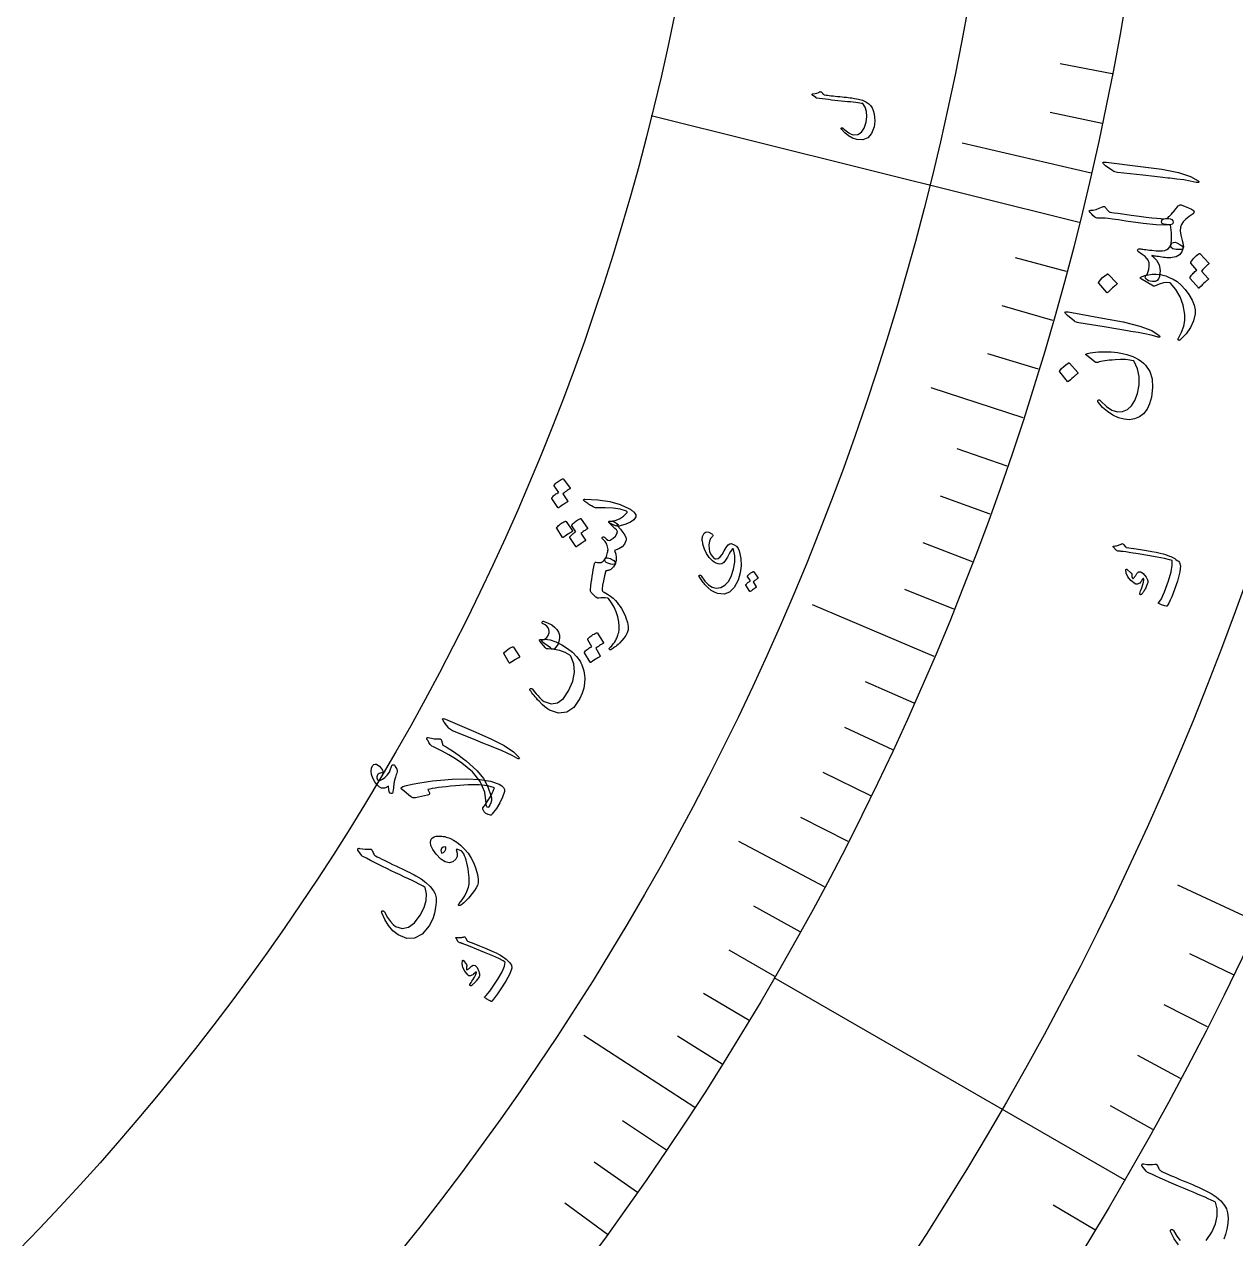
# Model space of a CAD drawing. Header units: millimetres. Extents: x -88 to 88, y -88 to 114.
# Drawn here: x 42.63 to 71.64, y -41.23 to -12.15 of the extents above; entities that cross this region are included whole.
import ezdxf

# ---------------------------------------------------------------- set-up
doc = ezdxf.new("R2010")
doc.units = ezdxf.units.MM
for name, color, linetype in [('ENGRAVE', 7, 'Continuous'), ('ENGRAVE_FINE', 8, 'Continuous'), ('TEXT', 5, 'Continuous')]:
    doc.layers.add(name, color=color, linetype=linetype)

msp = doc.modelspace()

# ---------------------------------------------------------------- linework, layer by layer
at = {"layer": 'ENGRAVE'}
for points in [[(67.8904, -16.8907), (57.6428, -14.3411)], [(68.1736, -15.7088), (65.0865, -14.9975)], [(66.5518, -21.5699), (64.3418, -20.8536)], [(64.4207, -27.2832), (61.5035, -26.0478)], [(61.7927, -32.8033), (59.7408, -31.714)], [(72.1784, -33.6573), (70.2483, -32.7573)], [(68.9703, -39.82), (60.5871, -34.98)], [(58.6846, -38.0857), (56.0272, -36.3611)]]:
    msp.add_lwpolyline(points, dxfattribs=at)
for radius in [86.24, 86.24, 83.93, 79.64, 79.64, 76.252, 69.96, 69.96, 66.264, 59.4, 59.4]:
    msp.add_circle((0, 0), radius, dxfattribs=at)
at = {"layer": 'ENGRAVE_FINE'}
for points in [[(68.6777, -13.3332), (67.4337, -13.0917)], [(68.436, -14.5229), (67.1964, -14.2598)], [(67.5866, -18.0681), (66.3624, -17.7408)], [(67.2622, -19.2406), (66.0438, -18.8921)], [(66.9172, -20.4081), (65.7051, -20.0384)], [(66.166, -22.7259), (64.9675, -22.3142)], [(65.7599, -23.8755), (64.5687, -23.4431)], [(65.3336, -25.0186), (64.1502, -24.5654)], [(64.8871, -26.1546), (63.7118, -25.6808)], [(63.9344, -28.4041), (62.7763, -27.8897)], [(63.4283, -29.517), (62.2794, -28.9823)], [(62.9026, -30.6214), (61.7632, -30.0667)], [(62.3573, -31.7169), (61.2279, -31.1424)], [(61.2089, -33.8802), (60.1002, -33.2666)], [(60.606, -34.9473), (59.5083, -34.3143)], [(71.58, -34.9119), (70.5359, -34.4027)], [(59.9842, -36.0041), (58.8977, -35.3519)], [(70.9598, -36.1558), (69.9248, -35.6284)], [(59.3437, -37.0504), (58.2688, -36.3793)], [(70.3179, -37.3887), (69.2923, -36.8434)], [(69.6547, -38.6102), (68.6388, -38.0471)], [(58.0071, -39.1098), (56.9564, -38.4014)], [(57.3114, -40.1224), (56.2733, -39.3956)], [(56.5977, -41.123), (55.5725, -40.3781)], [(68.2648, -41.0176), (67.2691, -40.4194)]]:
    msp.add_lwpolyline(points, dxfattribs=at)
at = {"layer": 'TEXT'}
for points in [[(61.5034, -13.8482), (61.4982, -13.8435), (61.495, -13.8383), (61.4936, -13.8325), (61.4941, -13.8261), (61.4966, -13.8202), (61.5011, -13.8157), (61.5075, -13.8126), (61.5159, -13.811), (61.5643, -13.8032), (61.607, -13.7929), (61.6439, -13.7799), (61.6749, -13.7644), (61.6858, -13.7602), (61.6971, -13.7609), (61.7089, -13.7664), (61.7211, -13.7767), (61.7267, -13.7829), (61.7321, -13.7887), (61.7374, -13.7943), (61.7424, -13.7996), (61.7472, -13.8045), (61.7515, -13.8091), (61.7554, -13.8134), (61.7588, -13.8173), (61.7652, -13.824), (61.7734, -13.8296), (61.7833, -13.8341), (61.795, -13.8375), (61.8291, -13.8427), (61.8663, -13.8479), (61.9067, -13.853), (61.9503, -13.8581), (61.997, -13.8633), (62.0469, -13.8686), (62.1, -13.8742), (62.1561, -13.8799), (62.2124, -13.8848), (62.2651, -13.8898), (62.3144, -13.8949), (62.3603, -13.9002), (62.4028, -13.9054), (62.4422, -13.9106), (62.4784, -13.9156), (62.5115, -13.9206), (62.6084, -13.9396), (62.6979, -13.9678), (62.78, -14.0053), (62.8547, -14.0523), (62.896, -14.091), (62.9303, -14.1444), (62.9573, -14.2123), (62.9772, -14.2949), (62.9893, -14.3823), (62.9934, -14.4628), (62.9896, -14.5364), (62.9779, -14.603), (62.917, -14.7625), (62.8276, -14.8658), (62.7099, -14.9129), (62.5643, -14.9039), (62.462, -14.8706), (62.3664, -14.819), (62.2774, -14.7492), (62.1949, -14.6612), (62.1904, -14.655), (62.1881, -14.649), (62.1881, -14.6432), (62.1903, -14.6378), (62.194, -14.6323), (62.1981, -14.6284), (62.2026, -14.6262), (62.2074, -14.6255), (62.2144, -14.6259), (62.2207, -14.6277), (62.2265, -14.6308), (62.2317, -14.6353), (62.3077, -14.6999), (62.3741, -14.7478), (62.4309, -14.779), (62.4782, -14.7934), (62.5891, -14.7855), (62.6778, -14.7326), (62.744, -14.6345), (62.7876, -14.4913), (62.8035, -14.3569), (62.7961, -14.2379), (62.7653, -14.1345), (62.7114, -14.0467), (62.6771, -14.0407), (62.637, -14.0344), (62.5909, -14.028), (62.5389, -14.0213), (62.4807, -14.0146), (62.4164, -14.0078), (62.3458, -14.001), (62.269, -13.9942), (62.1899, -13.9863), (62.1122, -13.9782), (62.0358, -13.9698), (61.9607, -13.9613), (61.887, -13.9523), (61.8146, -13.9429), (61.7436, -13.9331), (61.674, -13.9228), (61.6064, -13.9155), (61.599, -13.9135), (61.5922, -13.9108), (61.586, -13.9075), (61.5806, -13.9037)], [(68.5221, -15.5347), (68.4682, -15.4901), (68.4523, -15.4606), (68.4747, -15.446), (68.5352, -15.4463), (69.3594, -15.5533), (69.8651, -15.6195), (70.2634, -15.698), (70.5541, -15.7892), (70.7371, -15.8937), (70.7507, -15.9083), (70.7572, -15.92), (70.7565, -15.9288), (70.7487, -15.9347), (70.7377, -15.9383), (70.7242, -15.9396), (70.7082, -15.9387), (70.6896, -15.9354), (70.5469, -15.9032), (70.394, -15.8757), (70.231, -15.8528), (70.0579, -15.8345), (70.0129, -15.8288), (69.8909, -15.8148), (69.6921, -15.7924), (69.4163, -15.7615), (68.8039, -15.6972), (68.7718, -15.6916), (68.743, -15.6833), (68.7173, -15.6724), (68.6949, -15.6587)], [(68.9248, -16.6885), (69.1366, -16.7181), (69.3251, -16.7432), (69.4904, -16.7639), (69.6324, -16.7802), (69.7509, -16.7921), (69.8458, -16.7995), (69.9169, -16.8025), (69.9644, -16.8011), (70.0261, -16.7972), (70.0747, -16.805), (70.11, -16.8243), (70.132, -16.8553), (70.1403, -16.8889), (70.134, -16.9159), (70.1132, -16.9364), (70.0779, -16.9503), (69.9537, -16.9596), (69.7335, -16.9477), (69.4172, -16.9142), (69.005, -16.859), (68.8284, -16.832), (68.6871, -16.8113), (68.5813, -16.7972), (68.5108, -16.7895), (68.3512, -16.7878), (68.3234, -16.7859), (68.2989, -16.7809), (68.2779, -16.773), (68.2601, -16.7621), (68.2197, -16.723), (68.1884, -16.6927), (68.1664, -16.6709), (68.1535, -16.6578), (68.1358, -16.6331), (68.1317, -16.6152), (68.1412, -16.6039), (68.1643, -16.5994), (68.2272, -16.5962), (68.2956, -16.5812), (68.3694, -16.5543), (68.4488, -16.5154), (68.4643, -16.5085), (68.4785, -16.5073), (68.4914, -16.5116), (68.5029, -16.5217), (68.5161, -16.5365), (68.5285, -16.5504), (68.54, -16.5635), (68.5506, -16.5758), (68.5604, -16.5872), (68.5692, -16.5977), (68.5772, -16.6075), (68.5843, -16.6163), (68.5967, -16.6296), (68.6099, -16.6396), (68.6239, -16.6464), (68.6387, -16.65), (68.6719, -16.6536), (68.7307, -16.6612), (68.815, -16.6728), (68.9248, -16.6885)], [(69.8635, -16.888), (69.8696, -16.8487), (69.8867, -16.8207), (69.9151, -16.804), (69.9546, -16.7987), (69.9739, -16.7967), (69.9944, -16.7883), (70.0159, -16.7737), (70.0385, -16.7528), (70.051, -16.7392), (70.0649, -16.7243), (70.0802, -16.7079), (70.0969, -16.6902), (70.1146, -16.6709), (70.1329, -16.65), (70.1518, -16.6275), (70.1713, -16.6034), (70.2077, -16.5585), (70.2379, -16.5234), (70.2618, -16.4981), (70.2796, -16.4826), (70.2942, -16.4728), (70.3082, -16.4676), (70.3216, -16.467), (70.3343, -16.4711), (70.4293, -16.5079), (70.5101, -16.5428), (70.5765, -16.5757), (70.6287, -16.6065), (70.6348, -16.6128), (70.6383, -16.6211), (70.6391, -16.6313), (70.6373, -16.6436), (70.6331, -16.6586), (70.6284, -16.6704), (70.6231, -16.679), (70.6173, -16.6844), (70.5204, -16.7499), (70.4415, -16.8142), (70.3806, -16.8774), (70.3376, -16.9397), (70.3151, -17.0077), (70.3107, -17.0941), (70.3242, -17.1989), (70.3557, -17.3222), (70.3714, -17.382), (70.3806, -17.4327), (70.3833, -17.4744), (70.3795, -17.5071), (70.3731, -17.5217), (70.3619, -17.5325), (70.346, -17.5395), (70.3254, -17.5427), (70.212, -17.5429), (70.134, -17.5248), (70.0916, -17.4883), (70.0845, -17.4337), (70.0916, -17.3788), (70.0965, -17.3222), (70.0992, -17.2637), (70.0997, -17.2033), (70.0977, -17.1413), (70.093, -17.0778), (70.0856, -17.0127), (70.0754, -16.9462), (69.9823, -16.9441), (69.9159, -16.9337), (69.8764, -16.915), (69.8635, -16.888)], [(69.293, -17.5483), (69.3024, -17.5353), (69.3158, -17.5272), (69.3331, -17.524), (69.3545, -17.5257), (69.3692, -17.5274), (69.3896, -17.5298), (69.4157, -17.533), (69.4474, -17.537), (69.4847, -17.5418), (69.5272, -17.5472), (69.5749, -17.5533), (69.628, -17.56), (69.7296, -17.5717), (69.8156, -17.5759), (69.8861, -17.5727), (69.941, -17.5621), (69.9866, -17.5436), (70.0257, -17.516), (70.0583, -17.4794), (70.0845, -17.4337), (70.1111, -17.3915), (70.1441, -17.3689), (70.1836, -17.3658), (70.2295, -17.3822), (70.2992, -17.4205), (70.3476, -17.4535), (70.3746, -17.4813), (70.3804, -17.5038), (70.3439, -17.5976), (70.2872, -17.6674), (70.2104, -17.7132), (70.1134, -17.735), (70.0842, -17.7363), (70.0533, -17.7369), (70.0205, -17.7368), (69.986, -17.736), (69.9495, -17.7341), (69.9111, -17.7306), (69.8707, -17.7255), (69.8283, -17.7187), (69.7872, -17.7117), (69.7506, -17.7056), (69.7186, -17.7004), (69.6911, -17.6961), (69.6687, -17.6927), (69.6517, -17.6901), (69.6402, -17.6881), (69.6342, -17.6869), (69.6314, -17.6864), (69.6295, -17.6866), (69.6285, -17.6874), (69.6285, -17.6889), (69.6295, -17.6912), (69.6319, -17.6942), (69.6357, -17.6979), (69.6407, -17.7025), (69.7419, -17.7987), (69.8045, -17.911), (69.8284, -18.0393), (69.8134, -18.1836), (69.7913, -18.2409), (69.7558, -18.2806), (69.7069, -18.3028), (69.6448, -18.3075), (69.5915, -18.3), (69.548, -18.2873), (69.5141, -18.2692), (69.4899, -18.2458), (69.4752, -18.221), (69.4699, -18.1987), (69.474, -18.1789), (69.4875, -18.1615), (69.5034, -18.1475), (69.5154, -18.1347), (69.5237, -18.1232), (69.5282, -18.1128), (69.556, -18.0191), (69.5671, -17.9354), (69.5616, -17.8619), (69.5395, -17.7986), (69.5128, -17.758), (69.466, -17.7111), (69.399, -17.6578), (69.3117, -17.5981), (69.298, -17.5879), (69.2903, -17.5762), (69.2886, -17.563), (69.293, -17.5483)], [(70.5636, -17.87), (70.5605, -17.8649), (70.5595, -17.8584), (70.5606, -17.8508), (70.5637, -17.8419), (70.5841, -17.8123), (70.6053, -17.784), (70.6276, -17.7571), (70.6508, -17.7315), (70.6752, -17.7071), (70.7011, -17.6836), (70.7284, -17.6612), (70.7573, -17.6399), (70.7653, -17.6364), (70.7731, -17.6359), (70.7805, -17.6384), (70.7876, -17.6439), (70.9966, -17.8661), (70.9988, -17.8714), (70.9971, -17.8778), (70.9917, -17.8855), (70.9825, -17.8945), (70.9746, -17.9003), (70.9633, -17.9101), (70.9486, -17.9239), (70.9305, -17.9417), (70.9087, -17.9636), (70.883, -17.9899), (70.8533, -18.0205), (70.8197, -18.0553), (70.9804, -18.2313), (70.9848, -18.2387), (70.9843, -18.2466), (70.9789, -18.255), (70.9686, -18.2639), (70.9596, -18.2715), (70.946, -18.2838), (70.9277, -18.3006), (70.9047, -18.322), (70.877, -18.3484), (70.8443, -18.3801), (70.8068, -18.4172), (70.7643, -18.4596), (70.758, -18.4636), (70.7525, -18.4646), (70.7478, -18.4627), (70.7438, -18.4579), (70.5474, -18.2332), (70.5444, -18.228), (70.5434, -18.2216), (70.5445, -18.2139), (70.5477, -18.205), (70.5637, -18.1796), (70.581, -18.1553), (70.5995, -18.1322), (70.6191, -18.1103), (70.6398, -18.0895), (70.6613, -18.0698), (70.6836, -18.0512), (70.7067, -18.0336)], [(68.3584, -18.3476), (68.3554, -18.3425), (68.3545, -18.3362), (68.3556, -18.3287), (68.3588, -18.3201), (68.4012, -18.2645), (68.4483, -18.214), (68.5001, -18.1686), (68.5567, -18.1282), (68.5645, -18.1249), (68.5717, -18.1245), (68.578, -18.1268), (68.5837, -18.1319), (68.7915, -18.3495), (68.7959, -18.3567), (68.7954, -18.3644), (68.79, -18.3725), (68.7796, -18.381), (68.7707, -18.3883), (68.757, -18.4), (68.7387, -18.4161), (68.7158, -18.4366), (68.688, -18.4618), (68.6554, -18.4921), (68.6178, -18.5276), (68.5753, -18.5682), (68.5687, -18.5733), (68.5629, -18.5752), (68.558, -18.5739), (68.554, -18.5694)], [(70.3175, -19.6976), (70.3079, -19.706), (70.2986, -19.7119), (70.2896, -19.7151), (70.2808, -19.7158), (70.2741, -19.7146), (70.268, -19.7113), (70.2625, -19.706), (70.2576, -19.6986), (70.2553, -19.6917), (70.2556, -19.6838), (70.2583, -19.6748), (70.2636, -19.6647), (70.3405, -19.5199), (70.3916, -19.3772), (70.4167, -19.2367), (70.416, -19.0986), (70.3756, -18.8746), (70.3051, -18.6746), (70.2047, -18.4985), (70.0746, -18.3466), (70.0719, -18.3442), (70.0696, -18.3422), (70.0677, -18.3405), (70.0661, -18.3391), (70.0646, -18.3379), (70.0631, -18.337), (70.0616, -18.3362), (70.06, -18.3357), (69.9915, -18.329), (69.9068, -18.3404), (69.8061, -18.3698), (69.6892, -18.4172), (69.6824, -18.4183), (69.6767, -18.4183), (69.6722, -18.4173), (69.6688, -18.4153), (69.3606, -18.2328), (69.3508, -18.2191), (69.364, -18.2032), (69.4, -18.185), (69.4588, -18.1644), (69.5454, -18.1428), (69.6376, -18.1317), (69.7352, -18.1311), (69.8384, -18.141), (69.8952, -18.1525), (69.9641, -18.1746), (70.045, -18.2072), (70.1381, -18.2505), (70.2348, -18.3098), (70.33, -18.3914), (70.4237, -18.4952), (70.5158, -18.6215), (70.5926, -18.752), (70.643, -18.8727), (70.6671, -18.9835), (70.6649, -19.0841), (70.6227, -19.252), (70.5506, -19.4103), (70.4489, -19.5589), (70.3175, -19.6976)], [(67.6093, -19.1206), (67.5577, -19.0733), (67.5435, -19.0429), (67.5665, -19.0295), (67.627, -19.033), (68.4444, -19.1833), (68.9459, -19.276), (69.3395, -19.3753), (69.625, -19.4818), (69.8023, -19.5957), (69.8151, -19.611), (69.8209, -19.623), (69.8198, -19.6318), (69.8116, -19.6372), (69.8005, -19.6403), (69.7869, -19.6409), (69.771, -19.6391), (69.7527, -19.6348), (69.6118, -19.5952), (69.4606, -19.5596), (69.299, -19.5282), (69.1271, -19.5008), (69.0824, -19.4928), (68.9614, -19.4724), (68.764, -19.4396), (68.4903, -19.3941), (67.8821, -19.2977), (67.8504, -19.2904), (67.822, -19.2806), (67.7969, -19.2683), (67.7752, -19.2536)], [(68.0858, -20.0281), (68.1483, -20.0174), (68.2131, -20.0082), (68.2801, -20.0004), (68.3492, -19.994), (68.4209, -19.9897), (68.4953, -19.9879), (68.5726, -19.9886), (68.6525, -19.9918), (68.7315, -19.9974), (68.8088, -20.0066), (68.8844, -20.0191), (68.9583, -20.0351), (69.0308, -20.0546), (69.102, -20.0777), (69.172, -20.1045), (69.2407, -20.1348), (69.3111, -20.1725), (69.3741, -20.2142), (69.4298, -20.2601), (69.4781, -20.3101), (69.577, -20.4613), (69.6339, -20.6392), (69.6485, -20.8437), (69.6207, -21.0746), (69.5763, -21.2344), (69.513, -21.3669), (69.4309, -21.472), (69.3301, -21.5497), (69.2169, -21.5964), (69.0957, -21.6149), (68.9664, -21.6054), (68.829, -21.5679), (68.6909, -21.5045), (68.5648, -21.4223), (68.4507, -21.3216), (68.3485, -21.2024), (68.3379, -21.1852), (68.3336, -21.1705), (68.3357, -21.1582), (68.3441, -21.1482), (68.3574, -21.1407), (68.3725, -21.1421), (68.3892, -21.1523), (68.4076, -21.1714), (68.5428, -21.3006), (68.6747, -21.385), (68.8033, -21.4241), (68.9289, -21.4179), (69.0426, -21.3704), (69.1402, -21.2834), (69.2214, -21.1569), (69.286, -20.9911), (69.3279, -20.7797), (69.3289, -20.5806), (69.2891, -20.3943), (69.2086, -20.2207), (69.2052, -20.2166), (69.1995, -20.2128), (69.1915, -20.2091), (69.1813, -20.2057), (69.0987, -20.1866), (68.999, -20.1762), (68.8823, -20.1743), (68.7486, -20.181), (68.6805, -20.1869), (68.6169, -20.1931), (68.5578, -20.1998), (68.5032, -20.2069), (68.4533, -20.2147), (68.4081, -20.2234), (68.3677, -20.2331), (68.3321, -20.2437), (68.3138, -20.2483), (68.2979, -20.2493), (68.2843, -20.2466), (68.2732, -20.2402), (68.0619, -20.0733), (68.0506, -20.0601), (68.0508, -20.0483), (68.0625, -20.0376), (68.0858, -20.0281)], [(67.4243, -20.472), (67.4214, -20.4668), (67.4207, -20.4605), (67.422, -20.4531), (67.4255, -20.4447), (67.4696, -20.3908), (67.5182, -20.3421), (67.5715, -20.2986), (67.6292, -20.2604), (67.6372, -20.2573), (67.6443, -20.2571), (67.6506, -20.2596), (67.6561, -20.2649), (67.8569, -20.4885), (67.8611, -20.4958), (67.8603, -20.5034), (67.8547, -20.5113), (67.8441, -20.5194), (67.8349, -20.5264), (67.8209, -20.5376), (67.8021, -20.553), (67.7785, -20.5726), (67.75, -20.5968), (67.7164, -20.6259), (67.6778, -20.6599), (67.6341, -20.6989), (67.6273, -20.7038), (67.6215, -20.7055), (67.6166, -20.704), (67.6127, -20.6993)], [(55.322, -23.1979), (55.32, -23.1931), (55.3199, -23.1875), (55.3217, -23.1812), (55.3255, -23.1741), (55.3467, -23.152), (55.3686, -23.1311), (55.3911, -23.1114), (55.4143, -23.093), (55.4384, -23.0758), (55.4637, -23.0596), (55.4902, -23.0445), (55.5178, -23.0305), (55.5252, -23.0286), (55.532, -23.0293), (55.5382, -23.0324), (55.5437, -23.0381), (55.699, -23.2545), (55.7003, -23.2591), (55.6981, -23.2644), (55.6924, -23.2701), (55.6833, -23.2764), (55.6758, -23.2802), (55.6648, -23.2869), (55.6504, -23.2965), (55.6325, -23.3091), (55.611, -23.3246), (55.5855, -23.3432), (55.5561, -23.3649), (55.5227, -23.3897), (55.6415, -23.5604), (55.6445, -23.5672), (55.6431, -23.5738), (55.6374, -23.5801), (55.6273, -23.5862), (55.6186, -23.5915), (55.6053, -23.5999), (55.5874, -23.6116), (55.5649, -23.6265), (55.5376, -23.6449), (55.5055, -23.6671), (55.4684, -23.6932), (55.4264, -23.7232), (55.4205, -23.7256), (55.4156, -23.7257), (55.4117, -23.7234), (55.4088, -23.7188), (55.2648, -23.502), (55.2628, -23.4972), (55.2627, -23.4917), (55.2646, -23.4853), (55.2684, -23.4783), (55.2854, -23.459), (55.3033, -23.4409), (55.3221, -23.424), (55.3418, -23.4082), (55.3622, -23.3936), (55.3833, -23.3799), (55.4049, -23.3673), (55.427, -23.3557)], [(56.0502, -23.5192), (56.3645, -23.5303), (56.6478, -23.5716), (56.9, -23.6438), (57.121, -23.7475), (57.1356, -23.7557), (57.1504, -23.765), (57.1654, -23.7754), (57.1805, -23.7868), (57.1955, -23.799), (57.2101, -23.8117), (57.2243, -23.8249), (57.2381, -23.8384), (57.2606, -23.8657), (57.2738, -23.8924), (57.2774, -23.9184), (57.2717, -23.9437), (57.226, -24.0103), (57.1481, -24.0687), (57.0381, -24.1186), (56.896, -24.1599), (56.875, -24.1644), (56.8501, -24.1649), (56.8214, -24.1612), (56.7886, -24.1533), (56.7731, -24.1482), (56.7578, -24.1431), (56.7427, -24.1378), (56.7279, -24.1324), (56.7134, -24.1267), (56.6993, -24.1206), (56.6856, -24.1141), (56.6723, -24.1071), (56.6499, -24.0931), (56.6352, -24.08), (56.6283, -24.0677), (56.6291, -24.0563), (56.6332, -24.0514), (56.6409, -24.0476), (56.6522, -24.0449), (56.667, -24.0433), (56.7777, -24.029), (56.8814, -23.9896), (56.9783, -23.9253), (57.068, -23.8358), (57.0704, -23.8282), (57.0677, -23.821), (57.0601, -23.8142), (57.0475, -23.8077), (56.903, -23.7616), (56.7337, -23.7333), (56.5397, -23.7226), (56.3209, -23.7291), (56.3056, -23.7261), (56.2824, -23.7169), (56.2512, -23.7016), (56.2122, -23.6801), (56.1899, -23.667), (56.1674, -23.6529), (56.1448, -23.6376), (56.1221, -23.6213), (56.0994, -23.6045), (56.0769, -23.5875), (56.0547, -23.5705), (56.0327, -23.5534), (56.0275, -23.5488), (56.0246, -23.5436), (56.0241, -23.5378), (56.0258, -23.5313), (56.029, -23.5265), (56.0342, -23.5228), (56.0412, -23.5204), (56.0502, -23.5192)], [(55.3789, -24.2157), (55.377, -24.2109), (55.377, -24.2053), (55.379, -24.199), (55.3829, -24.1919), (55.4045, -24.1699), (55.4267, -24.1491), (55.4496, -24.1296), (55.4732, -24.1114), (55.4977, -24.0944), (55.5233, -24.0784), (55.55, -24.0635), (55.5779, -24.0497), (55.5869, -24.0472), (55.5944, -24.0473), (55.6004, -24.0499), (55.6049, -24.055), (55.7565, -24.2747), (55.7582, -24.2811), (55.7559, -24.2873), (55.7495, -24.2934), (55.7392, -24.2993), (55.7305, -24.3045), (55.717, -24.313), (55.699, -24.3245), (55.6762, -24.3393), (55.6487, -24.3576), (55.6163, -24.3797), (55.5788, -24.4057), (55.5364, -24.4354), (55.53, -24.439), (55.5247, -24.4399), (55.5206, -24.4381), (55.5177, -24.4336)], [(55.744, -24.1537), (55.7421, -24.1488), (55.7421, -24.1432), (55.744, -24.1369), (55.7479, -24.1297), (55.7695, -24.1075), (55.7918, -24.0865), (55.8147, -24.0668), (55.8382, -24.0484), (55.8627, -24.0312), (55.8883, -24.015), (55.915, -23.9999), (55.9429, -23.9859), (55.9504, -23.9841), (55.9572, -23.9848), (55.9633, -23.9881), (55.9687, -23.9938), (56.1208, -24.2137), (56.122, -24.2184), (56.1197, -24.2237), (56.114, -24.2295), (56.1047, -24.2358), (56.0985, -24.2398), (56.0888, -24.2462), (56.0757, -24.255), (56.0592, -24.2661), (56.0393, -24.2795), (56.0164, -24.2955), (55.9903, -24.3139), (55.9611, -24.3348), (56.0727, -24.4965), (56.0744, -24.5029), (56.0721, -24.5091), (56.0657, -24.5153), (56.0554, -24.5212), (56.0466, -24.5265), (56.0331, -24.535), (56.015, -24.5466), (55.9922, -24.5615), (55.9646, -24.5799), (55.932, -24.6022), (55.8944, -24.6283), (55.8519, -24.6583), (55.846, -24.6607), (55.841, -24.6607), (55.8372, -24.6584), (55.8344, -24.6538), (55.6962, -24.4349), (55.6943, -24.43), (55.6943, -24.4244), (55.6963, -24.418), (55.7002, -24.4109), (55.7155, -24.3952), (55.7313, -24.3799), (55.7475, -24.3649), (55.7641, -24.3504), (55.7813, -24.3365), (55.7991, -24.3234), (55.8175, -24.3112), (55.8365, -24.2999)], [(56.6431, -24.0461), (56.6844, -24.0442), (56.7277, -24.0528), (56.773, -24.072), (56.8203, -24.1018), (56.8382, -24.1157), (56.8474, -24.1255), (56.8479, -24.1312), (56.8395, -24.1327), (56.8256, -24.1331), (56.8187, -24.136), (56.8188, -24.1416), (56.8258, -24.1496), (56.9046, -24.2381), (56.9652, -24.3149), (57.0077, -24.38), (57.0321, -24.4333), (57.0389, -24.4548), (57.0422, -24.4761), (57.0419, -24.497), (57.0381, -24.5177), (57.0018, -24.594), (56.9442, -24.6582), (56.8654, -24.7102), (56.7654, -24.7499), (56.794, -24.8319), (56.8063, -24.9112), (56.8021, -24.988), (56.7814, -25.0621), (56.7633, -25.0769), (56.7271, -25.08), (56.6728, -25.0714), (56.6005, -25.0511), (56.5604, -25.0327), (56.5363, -25.0103), (56.5281, -24.984), (56.536, -24.9538), (56.5533, -24.9199), (56.5681, -24.8873), (56.5806, -24.8559), (56.5907, -24.8257), (56.5986, -24.7969), (56.6042, -24.7699), (56.6077, -24.7446), (56.6089, -24.7209), (56.5998, -24.6561), (56.5764, -24.5942), (56.5387, -24.535), (56.4867, -24.4788), (56.4719, -24.4634), (56.4651, -24.4499), (56.4665, -24.4383), (56.476, -24.4286), (56.4901, -24.4217), (56.5043, -24.4214), (56.5185, -24.4275), (56.5327, -24.4401), (56.572, -24.4759), (56.6067, -24.4982), (56.6365, -24.507), (56.6616, -24.5024), (56.7347, -24.4553), (56.7879, -24.4053), (56.8212, -24.3523), (56.8345, -24.2965), (56.8336, -24.2925), (56.8313, -24.287), (56.8276, -24.2801), (56.8224, -24.2718), (56.8078, -24.2552), (56.7715, -24.2183), (56.7134, -24.1613), (56.6335, -24.0841), (56.6304, -24.0804), (56.6283, -24.0754), (56.627, -24.0692), (56.6268, -24.0618), (56.6285, -24.0563), (56.6318, -24.0518), (56.6367, -24.0484), (56.6431, -24.0461)], [(59.1068, -24.411), (59.0625, -24.4621), (59.0342, -24.5278), (59.0221, -24.6083), (59.0261, -24.7036), (59.0404, -24.7691), (59.065, -24.8291), (59.1, -24.8836), (59.1455, -24.9325), (59.1556, -24.9397), (59.1672, -24.9449), (59.1802, -24.9479), (59.1946, -24.9489), (59.246, -24.9363), (59.2961, -24.8998), (59.3448, -24.8395), (59.3921, -24.7553), (59.4378, -24.6717), (59.481, -24.6152), (59.5218, -24.5857), (59.5603, -24.5832), (59.628, -24.6091), (59.6823, -24.6471), (59.7229, -24.697), (59.7499, -24.759), (59.7859, -24.9356), (59.793, -25.1112), (59.7714, -25.2856), (59.7209, -25.4588), (59.6316, -25.6333), (59.5204, -25.7445), (59.3875, -25.7924), (59.2332, -25.7773), (59.1579, -25.7475), (59.0819, -25.7016), (59.0054, -25.6398), (58.9281, -25.562), (58.9077, -25.5378), (58.8884, -25.5137), (58.8702, -25.4896), (58.853, -25.4655), (58.8367, -25.4414), (58.8214, -25.417), (58.8071, -25.3924), (58.7936, -25.3675), (58.7889, -25.3552), (58.7888, -25.346), (58.7934, -25.3398), (58.8025, -25.3368), (58.8122, -25.337), (58.8207, -25.3397), (58.8282, -25.345), (58.8346, -25.3527), (58.9231, -25.4799), (59.0128, -25.5716), (59.1038, -25.6276), (59.1963, -25.6478), (59.3094, -25.6328), (59.407, -25.5809), (59.489, -25.492), (59.5551, -25.3663), (59.6128, -25.1937), (59.6422, -25.0288), (59.6434, -24.8719), (59.6164, -24.7231), (59.6129, -24.7134), (59.6075, -24.7081), (59.6004, -24.7072), (59.5914, -24.7106), (59.5692, -24.7305), (59.5413, -24.7693), (59.5075, -24.827), (59.4679, -24.9037), (59.4242, -24.9803), (59.3798, -25.034), (59.3347, -25.0649), (59.2889, -25.073), (59.2421, -25.0659), (59.1966, -25.0502), (59.1523, -25.0258), (59.1092, -24.9927), (59.0314, -24.9117), (58.9677, -24.8183), (58.918, -24.7124), (58.8823, -24.5942), (58.8749, -24.5636), (58.8694, -24.5347), (58.866, -24.5075), (58.8645, -24.4819), (58.8649, -24.458), (58.867, -24.4359), (58.8707, -24.4155), (58.8761, -24.3969), (58.9114, -24.3301), (58.9597, -24.3001), (59.021, -24.3069), (59.0952, -24.3506), (59.113, -24.3678), (59.1208, -24.3836), (59.1188, -24.398), (59.1068, -24.411)], [(68.7293, -24.6418), (68.7554, -24.6383), (68.7806, -24.6339), (68.8048, -24.6286), (68.828, -24.6223), (68.8503, -24.615), (68.8716, -24.6065), (68.8921, -24.5969), (68.9118, -24.586), (68.9218, -24.5827), (68.9316, -24.584), (68.9413, -24.5897), (68.9509, -24.6), (68.9996, -24.6585), (69.005, -24.6645), (69.0098, -24.6691), (69.0138, -24.6722), (69.0173, -24.674), (69.1961, -24.7002), (69.3574, -24.7249), (69.5011, -24.748), (69.6271, -24.7697), (69.7354, -24.79), (69.8257, -24.8091), (69.898, -24.827), (69.9523, -24.8437), (70.0532, -24.8795), (70.0846, -24.8927), (70.1155, -24.9074), (70.146, -24.9238), (70.1761, -24.9417), (70.2057, -24.9614), (70.2348, -24.983), (70.2634, -25.0064), (70.2914, -25.0317), (70.318, -25.1113), (70.3019, -25.2604), (70.2426, -25.4788), (70.1396, -25.7661), (70.1036, -25.8545), (70.0679, -25.9353), (70.0326, -26.0086), (69.9976, -26.0744), (69.9926, -26.0797), (69.9869, -26.0827), (69.9807, -26.0835), (69.9738, -26.0819), (69.9418, -26.0721), (69.9127, -26.063), (69.8865, -26.0545), (69.8634, -26.0466), (69.8429, -26.0394), (69.8249, -26.0326), (69.8093, -26.0262), (69.7961, -26.0204), (69.7889, -26.0167), (69.7857, -26.0124), (69.7865, -26.0076), (69.7913, -26.0022), (69.8236, -25.9596), (69.8572, -25.9017), (69.892, -25.8284), (69.9281, -25.7398), (70.0261, -25.4715), (70.0894, -25.2569), (70.1186, -25.0961), (70.1139, -24.9893), (70.0512, -24.9671), (69.9328, -24.9393), (69.7586, -24.9057), (69.5289, -24.8662), (69.2983, -24.8281), (69.1237, -24.7998), (69.005, -24.7814), (68.9423, -24.7731), (68.9249, -24.7713), (68.9087, -24.7696), (68.8936, -24.768), (68.8796, -24.7666), (68.8669, -24.7653), (68.8555, -24.7642), (68.8455, -24.7633), (68.8369, -24.7626), (68.8185, -24.76), (68.802, -24.7547), (68.7874, -24.7465), (68.7746, -24.7356), (68.7102, -24.6691), (68.7061, -24.6641), (68.7038, -24.6594), (68.7035, -24.6552), (68.705, -24.6513), (68.7094, -24.6475), (68.7149, -24.6446), (68.7216, -24.6427), (68.7293, -24.6418)], [(56.7839, -25.0566), (56.7629, -25.0989), (56.7402, -25.1351), (56.7157, -25.1651), (56.6894, -25.189), (56.676, -25.199), (56.6616, -25.2075), (56.6462, -25.2145), (56.6299, -25.2201), (56.6127, -25.2247), (56.595, -25.2288), (56.5766, -25.2324), (56.5577, -25.2356), (56.5235, -25.3576), (56.4975, -25.4718), (56.4796, -25.5783), (56.47, -25.677), (56.4718, -25.6995), (56.4797, -25.7186), (56.4937, -25.7343), (56.5137, -25.7465), (56.5975, -25.793), (56.6711, -25.8414), (56.7343, -25.8918), (56.7872, -25.9442), (56.8262, -25.99), (56.8632, -26.0377), (56.8981, -26.0871), (56.931, -26.1384), (56.9616, -26.1914), (56.9897, -26.2461), (57.0154, -26.3024), (57.0387, -26.3604), (57.0734, -26.4686), (57.0895, -26.5645), (57.0869, -26.6481), (57.0657, -26.7193), (57.0323, -26.7814), (56.9902, -26.8433), (56.9396, -26.9048), (56.8803, -26.966), (56.8489, -26.9947), (56.8193, -27.0206), (56.7918, -27.0435), (56.7662, -27.0636), (56.7427, -27.0811), (56.7214, -27.0962), (56.7022, -27.109), (56.6851, -27.1194), (56.6723, -27.1245), (56.6607, -27.1255), (56.6502, -27.1223), (56.6409, -27.1151), (56.6349, -27.1055), (56.6347, -27.0953), (56.6401, -27.0844), (56.6512, -27.0728), (56.6958, -27.0282), (56.733, -26.9862), (56.7625, -26.947), (56.7846, -26.9105), (56.795, -26.8911), (56.8053, -26.8702), (56.8155, -26.8477), (56.8256, -26.8238), (56.8356, -26.7983), (56.8454, -26.7712), (56.8551, -26.7427), (56.8648, -26.7126), (56.8767, -26.6451), (56.8768, -26.5604), (56.8651, -26.4585), (56.8415, -26.3395), (56.8052, -26.2164), (56.7558, -26.1021), (56.6931, -25.9966), (56.6174, -25.8998), (56.6142, -25.8959), (56.6105, -25.8933), (56.6061, -25.8922), (56.6011, -25.8924), (56.5412, -25.8836), (56.4851, -25.8807), (56.433, -25.8837), (56.3846, -25.8925), (56.3576, -25.8888), (56.319, -25.864), (56.2687, -25.8182), (56.2067, -25.7515), (56.196, -25.7353), (56.1892, -25.7179), (56.1862, -25.6995), (56.187, -25.6799), (56.1971, -25.5979), (56.2077, -25.5175), (56.2187, -25.4386), (56.2302, -25.3611), (56.2425, -25.2849), (56.2558, -25.2097), (56.2703, -25.1354), (56.2859, -25.062), (56.2913, -25.0452), (56.3, -25.034), (56.3119, -25.0282), (56.3271, -25.028), (56.3581, -25.0353), (56.3876, -25.0386), (56.4156, -25.0379), (56.4421, -25.0333), (56.4664, -25.0226), (56.4906, -25.0049), (56.5146, -24.9801), (56.5384, -24.9483), (56.5535, -24.934), (56.5735, -24.9261), (56.5984, -24.9244), (56.6284, -24.929), (56.66, -24.9384), (56.6902, -24.9513), (56.7188, -24.9676), (56.746, -24.9873), (56.7671, -25.0073), (56.7805, -25.0255), (56.786, -25.0419), (56.7839, -25.0566)], [(59.9488, -25.3696), (59.9475, -25.3663), (59.9475, -25.3625), (59.9488, -25.3581), (59.9514, -25.3532), (59.9659, -25.3378), (59.9808, -25.3232), (59.9962, -25.3095), (60.0119, -25.2967), (60.0283, -25.2846), (60.0455, -25.2733), (60.0634, -25.2627), (60.0821, -25.2528), (60.0871, -25.2515), (60.0917, -25.2519), (60.0958, -25.2541), (60.0994, -25.2579), (60.2009, -25.406), (60.2017, -25.4092), (60.2002, -25.4128), (60.1963, -25.4168), (60.1902, -25.4212), (60.1851, -25.4238), (60.1776, -25.4285), (60.1678, -25.4352), (60.1557, -25.444), (60.1411, -25.4548), (60.1238, -25.4678), (60.1038, -25.483), (60.0812, -25.5003), (60.159, -25.6169), (60.1609, -25.6216), (60.1599, -25.6261), (60.156, -25.6305), (60.1492, -25.6347), (60.1433, -25.6384), (60.1343, -25.6443), (60.1222, -25.6525), (60.1069, -25.6629), (60.0885, -25.6758), (60.0667, -25.6914), (60.0416, -25.7097), (60.0131, -25.7306), (60.0091, -25.7324), (60.0059, -25.7325), (60.0033, -25.731), (60.0014, -25.7278), (59.9069, -25.5797), (59.9057, -25.5764), (59.9057, -25.5726), (59.907, -25.5682), (59.9096, -25.5633), (59.9212, -25.5499), (59.9334, -25.5373), (59.9462, -25.5255), (59.9596, -25.5144), (59.9735, -25.5042), (59.9878, -25.4946), (60.0024, -25.4857), (60.0174, -25.4776)], [(69.0095, -25.2036), (69.0114, -25.2), (69.0141, -25.1973), (69.0177, -25.1954), (69.0222, -25.1945), (69.0256, -25.1949), (69.0292, -25.1959), (69.0328, -25.1975), (69.0365, -25.1997), (69.1297, -25.2821), (69.1389, -25.2914), (69.1453, -25.2999), (69.1492, -25.3078), (69.1503, -25.315), (69.1483, -25.3432), (69.1499, -25.3685), (69.1553, -25.3908), (69.1643, -25.4101), (69.1707, -25.4157), (69.1801, -25.4148), (69.1924, -25.4075), (69.2076, -25.3937), (69.2157, -25.3838), (69.2238, -25.3734), (69.2317, -25.3625), (69.2395, -25.3511), (69.2472, -25.3392), (69.2549, -25.3265), (69.2626, -25.313), (69.2702, -25.2989), (69.3108, -25.2551), (69.3614, -25.2547), (69.422, -25.2979), (69.4925, -25.3847), (69.5112, -25.4167), (69.5242, -25.4461), (69.5314, -25.4728), (69.533, -25.4969), (69.5294, -25.5213), (69.5197, -25.5535), (69.5041, -25.5933), (69.4824, -25.6407), (69.4707, -25.6647), (69.4588, -25.6872), (69.4466, -25.708), (69.434, -25.7273), (69.4216, -25.7452), (69.4096, -25.7618), (69.3981, -25.7771), (69.387, -25.7912), (69.3779, -25.799), (69.369, -25.8036), (69.3604, -25.8052), (69.352, -25.8037), (69.3444, -25.7994), (69.3401, -25.7935), (69.339, -25.7858), (69.3412, -25.7765), (69.3498, -25.7473), (69.3601, -25.7145), (69.3721, -25.6778), (69.3857, -25.6375), (69.411, -25.5622), (69.4279, -25.5024), (69.4365, -25.458), (69.4367, -25.4291), (69.4355, -25.4249), (69.4329, -25.422), (69.4291, -25.4202), (69.4239, -25.4198), (69.4202, -25.4205), (69.4163, -25.4228), (69.4121, -25.4268), (69.4076, -25.4324), (69.3715, -25.4863), (69.3553, -25.5084), (69.3382, -25.5261), (69.3205, -25.5396), (69.302, -25.5487), (69.282, -25.5548), (69.2632, -25.5558), (69.2458, -25.5518), (69.2296, -25.5428), (69.1274, -25.463), (69.0567, -25.3798), (69.0174, -25.2934), (69.0095, -25.2036)], [(55.0341, -26.4607), (55.0424, -26.4487), (55.0531, -26.4419), (55.0662, -26.4404), (55.0817, -26.4442), (55.1781, -26.4837), (55.2607, -26.5293), (55.3296, -26.5812), (55.3848, -26.6393), (55.4239, -26.7032), (55.4447, -26.7724), (55.4472, -26.8469), (55.4313, -26.9267), (55.413, -26.9792), (55.3889, -27.0256), (55.3591, -27.0659), (55.3235, -27.1), (55.3051, -27.1089), (55.2829, -27.1084), (55.257, -27.0986), (55.2274, -27.0795), (55.0436, -26.9397), (55.0297, -26.929), (55.0204, -26.9193), (55.0155, -26.9105), (55.0152, -26.9027), (55.0189, -26.8961), (55.0261, -26.8907), (55.0368, -26.8866), (55.051, -26.8839), (55.0836, -26.8748), (55.1136, -26.8574), (55.141, -26.8318), (55.1658, -26.7978), (55.185, -26.7592), (55.1954, -26.7197), (55.1972, -26.6792), (55.1902, -26.638), (55.1729, -26.5968), (55.1447, -26.5608), (55.1058, -26.5299), (55.0562, -26.5042), (55.0417, -26.4952), (55.0332, -26.4849), (55.0307, -26.4735), (55.0341, -26.4607)], [(56.1236, -26.8842), (56.1218, -26.8792), (56.1221, -26.8734), (56.1244, -26.867), (56.1286, -26.8599), (56.1513, -26.8378), (56.1747, -26.8171), (56.1986, -26.7977), (56.2231, -26.7796), (56.2484, -26.7627), (56.2749, -26.747), (56.3024, -26.7324), (56.3311, -26.719), (56.3387, -26.7173), (56.3455, -26.7182), (56.3514, -26.7217), (56.3566, -26.7277), (56.4988, -26.9563), (56.4997, -26.9612), (56.4972, -26.9665), (56.4912, -26.9722), (56.4816, -26.9783), (56.4738, -26.982), (56.4623, -26.9885), (56.4472, -26.9978), (56.4285, -27.0101), (56.4058, -27.0253), (56.379, -27.0435), (56.348, -27.0647), (56.3129, -27.089), (56.4212, -27.2692), (56.4238, -27.2763), (56.422, -27.283), (56.4158, -27.2894), (56.4053, -27.2952), (56.3963, -27.3003), (56.3823, -27.3085), (56.3636, -27.3199), (56.34, -27.3344), (56.3114, -27.3523), (56.2776, -27.3741), (56.2387, -27.3996), (56.1946, -27.4289), (56.1885, -27.4312), (56.1836, -27.4311), (56.1798, -27.4286), (56.1772, -27.4237), (56.0464, -27.1953), (56.0447, -27.1903), (56.045, -27.1845), (56.0473, -27.1781), (56.0515, -27.171), (56.0699, -27.1518), (56.089, -27.1338), (56.109, -27.117), (56.1298, -27.1015), (56.1514, -27.0872), (56.1734, -27.0739), (56.1959, -27.0617), (56.2189, -27.0505)], [(55.5001, -27.0033), (55.6376, -27.0903), (55.7564, -27.1849), (55.8565, -27.2873), (55.9378, -27.3976), (55.9614, -27.4395), (55.9823, -27.4837), (56.0006, -27.5303), (56.0163, -27.5792), (56.0293, -27.6306), (56.0395, -27.6847), (56.0468, -27.7415), (56.0514, -27.8009), (56.0489, -27.9227), (56.0289, -28.0448), (55.9915, -28.1672), (55.9365, -28.2898), (55.7904, -28.5032), (55.6201, -28.6214), (55.4262, -28.6447), (55.2089, -28.5733), (55.1574, -28.5411), (55.0981, -28.494), (55.031, -28.4318), (54.9561, -28.3548), (54.9235, -28.3194), (54.8927, -28.285), (54.8638, -28.2516), (54.8366, -28.2191), (54.8111, -28.1875), (54.787, -28.1567), (54.7644, -28.1266), (54.7433, -28.0973), (54.7388, -28.0891), (54.7368, -28.0806), (54.7376, -28.0718), (54.741, -28.0627), (54.7451, -28.0568), (54.7505, -28.0524), (54.7572, -28.0496), (54.7652, -28.0482), (54.7727, -28.0483), (54.7805, -28.051), (54.7886, -28.0564), (54.797, -28.0645), (54.844, -28.1234), (54.8875, -28.1764), (54.9275, -28.2234), (54.9641, -28.2645), (54.9975, -28.2994), (55.0283, -28.3279), (55.0562, -28.3498), (55.0815, -28.3654), (55.248, -28.4192), (55.4006, -28.3948), (55.5391, -28.2921), (55.663, -28.1108), (55.7628, -27.8776), (55.8054, -27.6612), (55.7909, -27.4622), (55.7196, -27.2807), (55.7153, -27.2738), (55.7092, -27.2664), (55.7012, -27.2585), (55.6914, -27.2501), (55.5815, -27.1882), (55.4582, -27.1435), (55.3215, -27.1159), (55.1716, -27.1052), (55.1548, -27.1046), (55.1392, -27.1001), (55.1247, -27.0915), (55.1114, -27.079), (54.9794, -26.9149), (54.97, -26.9019), (54.9675, -26.8918), (54.9718, -26.8846), (54.983, -26.8804), (55.0965, -26.872), (55.2206, -26.8897), (55.3551, -26.9334), (55.5001, -27.0033)], [(54.1141, -27.2103), (54.1125, -27.2053), (54.1128, -27.1997), (54.1151, -27.1935), (54.1194, -27.1866), (54.1659, -27.1462), (54.2156, -27.1109), (54.2685, -27.0809), (54.3246, -27.0561), (54.332, -27.0546), (54.3382, -27.0555), (54.3433, -27.0586), (54.3473, -27.0641), (54.488, -27.2892), (54.4906, -27.2963), (54.4888, -27.3028), (54.4826, -27.3088), (54.4722, -27.3143), (54.4631, -27.319), (54.4492, -27.3267), (54.4306, -27.3374), (54.407, -27.351), (54.3786, -27.3678), (54.3449, -27.3882), (54.3061, -27.4122), (54.2622, -27.4397), (54.2555, -27.4429), (54.2502, -27.4436), (54.2462, -27.4415), (54.2435, -27.4369)], [(52.6844, -28.8562), (52.6494, -28.8053), (52.6431, -28.7764), (52.6656, -28.7694), (52.7169, -28.7844), (53.3903, -29.0749), (53.8033, -29.2535), (54.1223, -29.4165), (54.3468, -29.5644), (54.4768, -29.6973), (54.4847, -29.713), (54.4874, -29.7245), (54.4847, -29.7318), (54.4766, -29.7349), (54.4664, -29.7354), (54.4546, -29.7332), (54.4413, -29.7285), (54.4264, -29.7212), (54.3131, -29.6593), (54.19, -29.599), (54.0573, -29.5401), (53.9148, -29.4826), (53.878, -29.4669), (53.7779, -29.4255), (53.6146, -29.3583), (53.3882, -29.2652), (52.8841, -29.0623), (52.8583, -29.0497), (52.8358, -29.0357), (52.8167, -29.0202), (52.801, -29.0032)], [(53.8064, -30.613), (53.8173, -30.6734), (53.8166, -30.732), (53.8045, -30.7888), (53.7809, -30.8439), (53.7623, -30.8726), (53.7453, -30.891), (53.7299, -30.8991), (53.7162, -30.8968), (53.7039, -30.8845), (53.6954, -30.8641), (53.6908, -30.8355), (53.69, -30.7987), (53.6568, -30.5305), (53.5484, -30.281), (53.3651, -30.0504), (53.1075, -29.8384), (52.9546, -29.7367), (52.7983, -29.642), (52.6384, -29.5541), (52.4752, -29.4731), (52.4279, -29.4497), (52.3916, -29.4287), (52.3663, -29.4101), (52.3521, -29.394), (52.3361, -29.3677), (52.3218, -29.3445), (52.3092, -29.3243), (52.2983, -29.3071), (52.2892, -29.2929), (52.282, -29.2813), (52.2767, -29.2725), (52.2732, -29.2665), (52.2701, -29.2564), (52.2693, -29.2476), (52.2707, -29.2401), (52.2744, -29.2339), (52.2819, -29.2277), (52.2894, -29.2239), (52.2967, -29.2226), (52.304, -29.2238), (52.3834, -29.2432), (52.4495, -29.2551), (52.5023, -29.2595), (52.5417, -29.2565), (52.5703, -29.2534), (52.593, -29.2592), (52.61, -29.2739), (52.6212, -29.2974), (52.6569, -29.4109), (52.7318, -29.4512), (52.808, -29.4957), (52.8854, -29.5445), (52.964, -29.5976), (53.0441, -29.6549), (53.126, -29.7164), (53.2095, -29.7821), (53.2948, -29.852), (53.4776, -30.0259), (53.624, -30.2107), (53.7336, -30.4064), (53.8064, -30.613)], [(51.5612, -30.0442), (51.5485, -30.0805), (51.5368, -30.1141), (51.5262, -30.1453), (51.5165, -30.1739), (51.5082, -30.1999), (51.5014, -30.2233), (51.4961, -30.244), (51.4924, -30.2621), (51.4893, -30.2808), (51.4858, -30.3035), (51.4819, -30.3302), (51.4776, -30.3608), (51.473, -30.3955), (51.4683, -30.4344), (51.4635, -30.4774), (51.4586, -30.5247), (51.4547, -30.5428), (51.447, -30.5557), (51.4355, -30.5635), (51.4202, -30.5659), (51.392, -30.5561), (51.3713, -30.5242), (51.358, -30.4703), (51.3522, -30.3943), (51.3038, -30.4211), (51.2594, -30.4368), (51.219, -30.4413), (51.1826, -30.4348), (51.1251, -30.4035), (51.072, -30.3539), (51.0233, -30.2861), (50.9788, -30.2), (50.9466, -30.1099), (50.9348, -30.0299), (50.9433, -29.9599), (50.9723, -29.8999), (50.9994, -29.8729), (51.0295, -29.8613), (51.0627, -29.8651), (51.0989, -29.8844), (51.1339, -29.9124), (51.1635, -29.9422), (51.1877, -29.9738), (51.2065, -30.0073), (51.2168, -30.0358), (51.2165, -30.0565), (51.2057, -30.0694), (51.1844, -30.0744), (51.1553, -30.0773), (51.1301, -30.0858), (51.109, -30.1001), (51.0919, -30.12), (51.0781, -30.1434), (51.0711, -30.167), (51.0708, -30.1908), (51.0773, -30.2149), (51.0894, -30.2369), (51.1048, -30.2504), (51.1235, -30.2554), (51.1455, -30.2519), (51.2077, -30.2268), (51.2665, -30.1862), (51.3218, -30.13), (51.3735, -30.0584), (51.3771, -30.0516), (51.3807, -30.0438), (51.3843, -30.0349), (51.3878, -30.025), (51.3915, -30.0141), (51.3955, -30.0023), (51.3997, -29.9897), (51.4043, -29.9761), (51.4094, -29.9616), (51.4139, -29.9484), (51.4179, -29.9366), (51.4214, -29.9261), (51.4245, -29.9168), (51.4275, -29.9088), (51.4305, -29.902), (51.4334, -29.8964), (51.4405, -29.8868), (51.4488, -29.8803), (51.4583, -29.877), (51.4689, -29.877), (51.4782, -29.8784), (51.4862, -29.8812), (51.4931, -29.8854), (51.4987, -29.8909), (51.5313, -29.9422), (51.5527, -29.9849), (51.5626, -30.0189), (51.5612, -30.0442)], [(53.615, -30.9112), (53.6742, -30.8264), (53.7261, -30.7485), (53.7706, -30.6776), (53.8077, -30.6137), (53.8378, -30.5569), (53.861, -30.5069), (53.8776, -30.4639), (53.8873, -30.4279), (53.729, -30.3817), (53.5207, -30.3587), (53.2624, -30.3584), (52.9543, -30.3801), (52.839, -30.3914), (52.7328, -30.4026), (52.6359, -30.4139), (52.5481, -30.4252), (52.4697, -30.4367), (52.4007, -30.4484), (52.3412, -30.4605), (52.2911, -30.473), (52.3359, -30.55), (52.3345, -30.5709), (52.3264, -30.587), (52.3116, -30.5983), (52.29, -30.6048), (51.9974, -30.6675), (51.9653, -30.6702), (51.935, -30.6662), (51.9064, -30.6557), (51.8795, -30.6386), (51.6769, -30.4717), (51.6631, -30.4591), (51.6547, -30.4476), (51.6518, -30.4372), (51.6542, -30.4279), (51.6927, -30.4004), (51.7797, -30.3719), (51.9152, -30.342), (52.0994, -30.3105), (52.2031, -30.2944), (52.3048, -30.2796), (52.4045, -30.2663), (52.5022, -30.2544), (52.5979, -30.244), (52.6917, -30.235), (52.7836, -30.2274), (52.8734, -30.2214), (53.2315, -30.2119), (53.5387, -30.2285), (53.7949, -30.272), (54, -30.3433), (54.0641, -30.3817), (54.1065, -30.423), (54.1272, -30.4672), (54.1261, -30.5143), (54.0798, -30.6529), (54.0163, -30.7896), (53.9354, -30.9243), (53.8373, -31.0568), (53.8277, -31.0686), (53.8179, -31.0769), (53.8081, -31.0816), (53.7981, -31.0829), (53.735, -31.0688), (53.6839, -31.0437), (53.6446, -31.0078), (53.6172, -30.961), (53.6109, -30.944), (53.6085, -30.93), (53.6098, -30.9191), (53.615, -30.9112)], [(52.4938, -32.0186), (52.4142, -31.9065), (52.368, -31.8097), (52.3551, -31.7282), (52.3757, -31.6618), (52.404, -31.6295), (52.4442, -31.6061), (52.4964, -31.5916), (52.5606, -31.586), (52.5958, -31.586), (52.6306, -31.5882), (52.6648, -31.5927), (52.6985, -31.5995), (52.7322, -31.6081), (52.7663, -31.6184), (52.8007, -31.6301), (52.8356, -31.6433), (52.9089, -31.6801), (52.9887, -31.7342), (53.0751, -31.8058), (53.1678, -31.8949), (53.2573, -31.9981), (53.3337, -32.1122), (53.3969, -32.2372), (53.4469, -32.373), (53.4819, -32.5052), (53.4994, -32.6151), (53.4995, -32.7026), (53.4823, -32.7675), (53.4508, -32.8253), (53.4096, -32.8887), (53.3587, -32.9578), (53.2981, -33.0324), (53.266, -33.0694), (53.2354, -33.103), (53.2062, -33.1332), (53.1784, -33.16), (53.1522, -33.1839), (53.1279, -33.205), (53.1054, -33.2236), (53.0848, -33.2394), (53.0705, -33.2475), (53.058, -33.2513), (53.0473, -33.2508), (53.0384, -33.2461), (53.0324, -33.2368), (53.0314, -33.2265), (53.0353, -33.2153), (53.0442, -33.2032), (53.1156, -33.11), (53.1766, -33.0133), (53.2272, -32.9133), (53.2673, -32.81), (53.2762, -32.776), (53.2822, -32.736), (53.2853, -32.69), (53.2855, -32.6381), (53.2827, -32.5801), (53.277, -32.5163), (53.2683, -32.4464), (53.2566, -32.3707), (53.2427, -32.2952), (53.2275, -32.226), (53.2111, -32.1632), (53.1934, -32.1068), (53.1742, -32.0568), (53.1532, -32.0132), (53.1306, -31.9761), (53.1062, -31.9454), (53.0545, -31.9236), (53.0147, -31.9096), (52.9865, -31.9036), (52.9701, -31.9056), (52.9998, -31.9946), (52.9969, -32.0732), (52.9614, -32.1415), (52.8934, -32.1991), (52.8053, -32.2271), (52.7093, -32.2062), (52.6055, -32.1367), (52.4938, -32.0186)], [(50.6219, -31.9265), (50.6169, -31.9173), (50.6149, -31.9083), (50.6158, -31.8995), (50.6197, -31.8908), (50.6262, -31.8838), (50.6347, -31.8797), (50.6452, -31.8786), (50.6579, -31.8806), (50.7301, -31.8941), (50.7955, -31.9011), (50.8539, -31.9015), (50.9055, -31.8954), (50.9229, -31.895), (50.9386, -31.9016), (50.9525, -31.9152), (50.9646, -31.9359), (50.9695, -31.9473), (50.9743, -31.9583), (50.9789, -31.9687), (50.9835, -31.9787), (50.9877, -31.988), (50.9915, -31.9967), (50.9949, -32.0046), (50.9979, -32.0118), (51.0036, -32.0245), (51.0123, -32.0364), (51.0241, -32.0477), (51.039, -32.0584), (51.0845, -32.0828), (51.1345, -32.1088), (51.189, -32.1364), (51.2481, -32.1654), (51.3116, -32.1962), (51.3794, -32.2288), (51.4516, -32.2632), (51.5282, -32.2995), (51.6052, -32.3346), (51.6773, -32.3681), (51.7445, -32.4), (51.8067, -32.4304), (51.8642, -32.4591), (51.9173, -32.4861), (51.966, -32.5114), (52.0102, -32.535), (52.1378, -32.6102), (52.2503, -32.6949), (52.3476, -32.7891), (52.4296, -32.8929), (52.4686, -32.9685), (52.4902, -33.0612), (52.4942, -33.1711), (52.4806, -33.2981), (52.4533, -33.4281), (52.4183, -33.5443), (52.3754, -33.6467), (52.3248, -33.7352), (52.1572, -33.9303), (51.978, -34.031), (51.7879, -34.0376), (51.5871, -33.9503), (51.46, -33.851), (51.3516, -33.7294), (51.2617, -33.5855), (51.1902, -33.4196), (51.187, -33.4084), (51.1868, -33.3988), (51.1896, -33.3907), (51.1955, -33.3841), (51.2035, -33.3783), (51.2112, -33.375), (51.2187, -33.3741), (51.2259, -33.3757), (51.2355, -33.3797), (51.2436, -33.3854), (51.2501, -33.3928), (51.2551, -33.4018), (51.3295, -33.5316), (51.3987, -33.633), (51.4629, -33.706), (51.5222, -33.7504), (51.6828, -33.7959), (51.835, -33.7663), (51.9785, -33.6612), (52.1129, -33.4807), (52.2037, -33.2985), (52.2533, -33.1264), (52.2619, -32.9646), (52.2297, -32.8133), (52.1844, -32.7876), (52.1308, -32.7586), (52.0688, -32.7264), (51.9986, -32.6909), (51.9198, -32.6523), (51.8322, -32.6105), (51.7358, -32.5655), (51.6307, -32.5173), (51.5229, -32.4664), (51.4171, -32.4159), (51.3134, -32.3656), (51.2116, -32.3157), (51.1119, -32.266), (51.0144, -32.2164), (50.919, -32.1667), (50.8259, -32.1171), (50.734, -32.0728), (50.7245, -32.0662), (50.7162, -32.059), (50.7092, -32.0514), (50.7034, -32.0432)], [(52.7289, -31.8439), (52.6605, -31.854), (52.6201, -31.8827), (52.6075, -31.93), (52.6228, -31.9959), (52.6707, -31.9788), (52.7044, -31.9477), (52.7238, -31.9027), (52.7289, -31.8439)], [(52.9921, -34.0112), (53.016, -34.0135), (53.0392, -34.0147), (53.0617, -34.015), (53.0835, -34.0142), (53.1047, -34.0122), (53.1254, -34.0091), (53.1455, -34.0047), (53.1651, -33.9991), (53.1746, -33.9983), (53.1831, -34.0014), (53.1905, -34.0084), (53.1969, -34.0195), (53.2281, -34.0813), (53.2317, -34.0876), (53.235, -34.0926), (53.238, -34.0963), (53.2406, -34.0986), (53.3937, -34.1583), (53.5316, -34.213), (53.6541, -34.2629), (53.7614, -34.3078), (53.8531, -34.3478), (53.9292, -34.3832), (53.9896, -34.4137), (54.0344, -34.4396), (54.1165, -34.4919), (54.1416, -34.51), (54.1659, -34.5294), (54.1896, -34.5501), (54.2126, -34.5721), (54.2348, -34.5956), (54.2562, -34.6206), (54.2768, -34.6472), (54.2965, -34.6753), (54.3037, -34.7513), (54.259, -34.8801), (54.1619, -35.0615), (54.012, -35.2951), (53.962, -35.366), (53.9139, -35.4303), (53.8676, -35.488), (53.8231, -35.5392), (53.8176, -35.5429), (53.8119, -35.5444), (53.8062, -35.5438), (53.8005, -35.541), (53.7741, -35.5257), (53.7502, -35.5117), (53.7288, -35.4988), (53.7099, -35.4871), (53.6932, -35.4765), (53.6786, -35.4668), (53.6661, -35.458), (53.6557, -35.4501), (53.6501, -35.4454), (53.6481, -35.4409), (53.6498, -35.4368), (53.6551, -35.433), (53.6924, -35.4019), (53.7341, -35.3574), (53.7799, -35.2997), (53.83, -35.2285), (53.9716, -35.0109), (54.0716, -34.8336), (54.1302, -34.6971), (54.1478, -34.6016), (54.0968, -34.5691), (53.9976, -34.5203), (53.8502, -34.455), (53.6547, -34.3731), (53.4582, -34.2924), (53.3093, -34.2317), (53.2079, -34.1912), (53.154, -34.171), (53.139, -34.1658), (53.125, -34.161), (53.1119, -34.1565), (53.0998, -34.1524), (53.0888, -34.1486), (53.079, -34.1454), (53.0703, -34.1425), (53.0628, -34.1402), (53.0471, -34.1341), (53.0335, -34.126), (53.0222, -34.1158), (53.0131, -34.1036), (52.9696, -34.0315), (52.967, -34.0262), (52.966, -34.0217), (52.9665, -34.0178), (52.9687, -34.0147), (52.9734, -34.0122), (52.9788, -34.0108), (52.9851, -34.0105), (52.9921, -34.0112)], [(53.1258, -34.5659), (53.1282, -34.5631), (53.1312, -34.5612), (53.1348, -34.5603), (53.1389, -34.5604), (53.1419, -34.5614), (53.1448, -34.5631), (53.1477, -34.5652), (53.1505, -34.5679), (53.2163, -34.66), (53.2225, -34.67), (53.2265, -34.6789), (53.2282, -34.6867), (53.2278, -34.6933), (53.2202, -34.7179), (53.2165, -34.7406), (53.2167, -34.7614), (53.2208, -34.7804), (53.2253, -34.7866), (53.2338, -34.7877), (53.2462, -34.7838), (53.2625, -34.7747), (53.2717, -34.7676), (53.281, -34.76), (53.2902, -34.752), (53.2994, -34.7435), (53.3087, -34.7345), (53.3181, -34.7248), (53.3277, -34.7145), (53.3373, -34.7035), (53.3822, -34.673), (53.4271, -34.6831), (53.4719, -34.7337), (53.5167, -34.825), (53.5267, -34.8572), (53.5322, -34.8858), (53.5332, -34.911), (53.5296, -34.9326), (53.5214, -34.9535), (53.5063, -34.98), (53.4843, -35.0121), (53.4554, -35.0496), (53.4402, -35.0685), (53.425, -35.086), (53.4099, -35.1019), (53.3949, -35.1165), (53.3802, -35.1298), (53.3662, -35.142), (53.3528, -35.1532), (53.3402, -35.1634), (53.3305, -35.1684), (53.3217, -35.1707), (53.3137, -35.1704), (53.3066, -35.1674), (53.3008, -35.162), (53.2982, -35.1558), (53.2988, -35.1488), (53.3026, -35.141), (53.3162, -35.117), (53.3321, -35.0899), (53.3501, -35.06), (53.3704, -35.027), (53.4082, -34.9655), (53.4354, -34.916), (53.4521, -34.8784), (53.4582, -34.8529), (53.458, -34.8489), (53.4563, -34.8458), (53.4532, -34.8435), (53.4487, -34.842), (53.4454, -34.8419), (53.4414, -34.8432), (53.4369, -34.8458), (53.4317, -34.8498), (53.3888, -34.8902), (53.3698, -34.9064), (53.3511, -34.9187), (53.3327, -34.927), (53.3144, -34.9312), (53.2955, -34.9325), (53.2787, -34.9296), (53.264, -34.9225), (53.2515, -34.9112), (53.1773, -34.8196), (53.1316, -34.7316), (53.1145, -34.647), (53.1258, -34.5659)]]:
    msp.add_lwpolyline(points, close=True, dxfattribs=at)
for points in [[(70.9292, -41.2696), (71.0631, -41.0708), (71.1506, -40.8724), (71.1949, -40.6867), (71.1962, -40.514), (71.1545, -40.3544), (71.105, -40.3292), (71.0464, -40.3009), (70.9789, -40.2695), (70.9023, -40.2351), (70.8165, -40.1977), (70.7212, -40.1574), (70.6163, -40.1141), (70.5019, -40.0678), (70.3846, -40.0188), (70.2694, -39.9701), (70.1564, -39.9216), (70.0455, -39.8734), (69.9369, -39.8253), (69.8305, -39.7772), (69.7265, -39.7289), (69.6248, -39.6806), (69.5247, -39.638), (69.5143, -39.6313), (69.5052, -39.6241), (69.4973, -39.6163), (69.4907, -39.6078), (69.3984, -39.4872), (69.3926, -39.4776), (69.39, -39.4681), (69.3906, -39.4586), (69.3944, -39.4491), (69.401, -39.4412), (69.4098, -39.4364), (69.4211, -39.4348), (69.4346, -39.4362), (69.5124, -39.447), (69.5824, -39.4512), (69.6448, -39.4487), (69.6995, -39.4396), (69.7181, -39.4382), (69.7351, -39.4445), (69.7506, -39.4584), (69.7644, -39.4799), (69.7702, -39.4919), (69.7758, -39.5034), (69.7812, -39.5143), (69.7865, -39.5247), (69.7915, -39.5345), (69.796, -39.5435), (69.7999, -39.5518), (69.8034, -39.5594), (69.8101, -39.5726), (69.82, -39.585), (69.8331, -39.5965), (69.8495, -39.6071), (69.8991, -39.631), (69.9536, -39.6562), (70.0131, -39.683), (70.0774, -39.7111), (70.1466, -39.7408), (70.2204, -39.7723), (70.299, -39.8055), (70.3823, -39.8404), (70.4661, -39.8741), (70.5446, -39.9064), (70.6176, -39.9372), (70.6854, -39.9665), (70.7481, -39.9944), (70.806, -40.0206), (70.859, -40.0452), (70.9073, -40.0683), (71.0469, -40.1424), (71.1708, -40.2273), (71.2789, -40.323), (71.3713, -40.4296), (71.4165, -40.5083), (71.444, -40.606), (71.4537, -40.7227), (71.4455, -40.8585), (71.423, -40.9981), (71.3915, -41.1234), (71.3511, -41.2344)], [(70.2649, -41.3743), (70.1616, -41.2257), (70.0769, -41.0525), (70.0729, -41.0408), (70.0722, -41.0305), (70.0748, -41.0218), (70.0807, -41.0144), (70.089, -41.0078), (70.0971, -41.0038), (70.105, -41.0025), (70.1127, -41.0038), (70.1231, -41.0077), (70.132, -41.0133), (70.1394, -41.0208), (70.1452, -41.0302), (70.2311, -41.1647), (70.3101, -41.2692)]]:
    msp.add_lwpolyline(points, dxfattribs=at)

doc.saveas('drawing.dxf')
